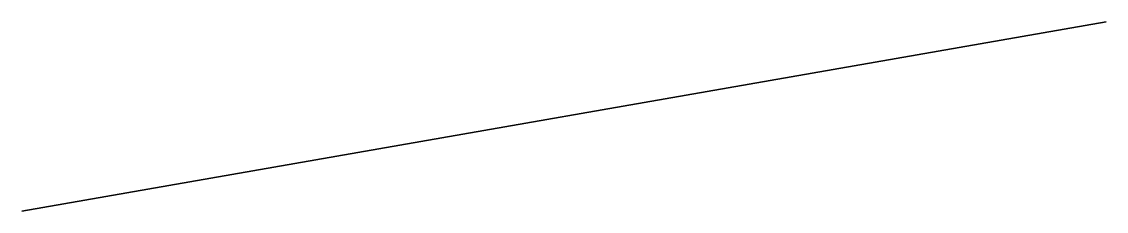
# Model space of a CAD drawing. Header units: metres. Extents: x 0.341 to 0.834, y -0.299 to -0.213.
import ezdxf

# ---------------------------------------------------------------- set-up
doc = ezdxf.new("R2010")
doc.units = ezdxf.units.M

msp = doc.modelspace()

# ---------------------------------------------------------------- linework, layer by layer
msp.add_polyline3d([(0.34118, -0.29888, 0.23615), (0.34118, -0.29888, -0.26385), (0.83375, -0.21297, -0.26385), (0.83375, -0.21297, 0.23615), (0.34118, -0.29888, 0.23615)])

doc.saveas('drawing.dxf')
